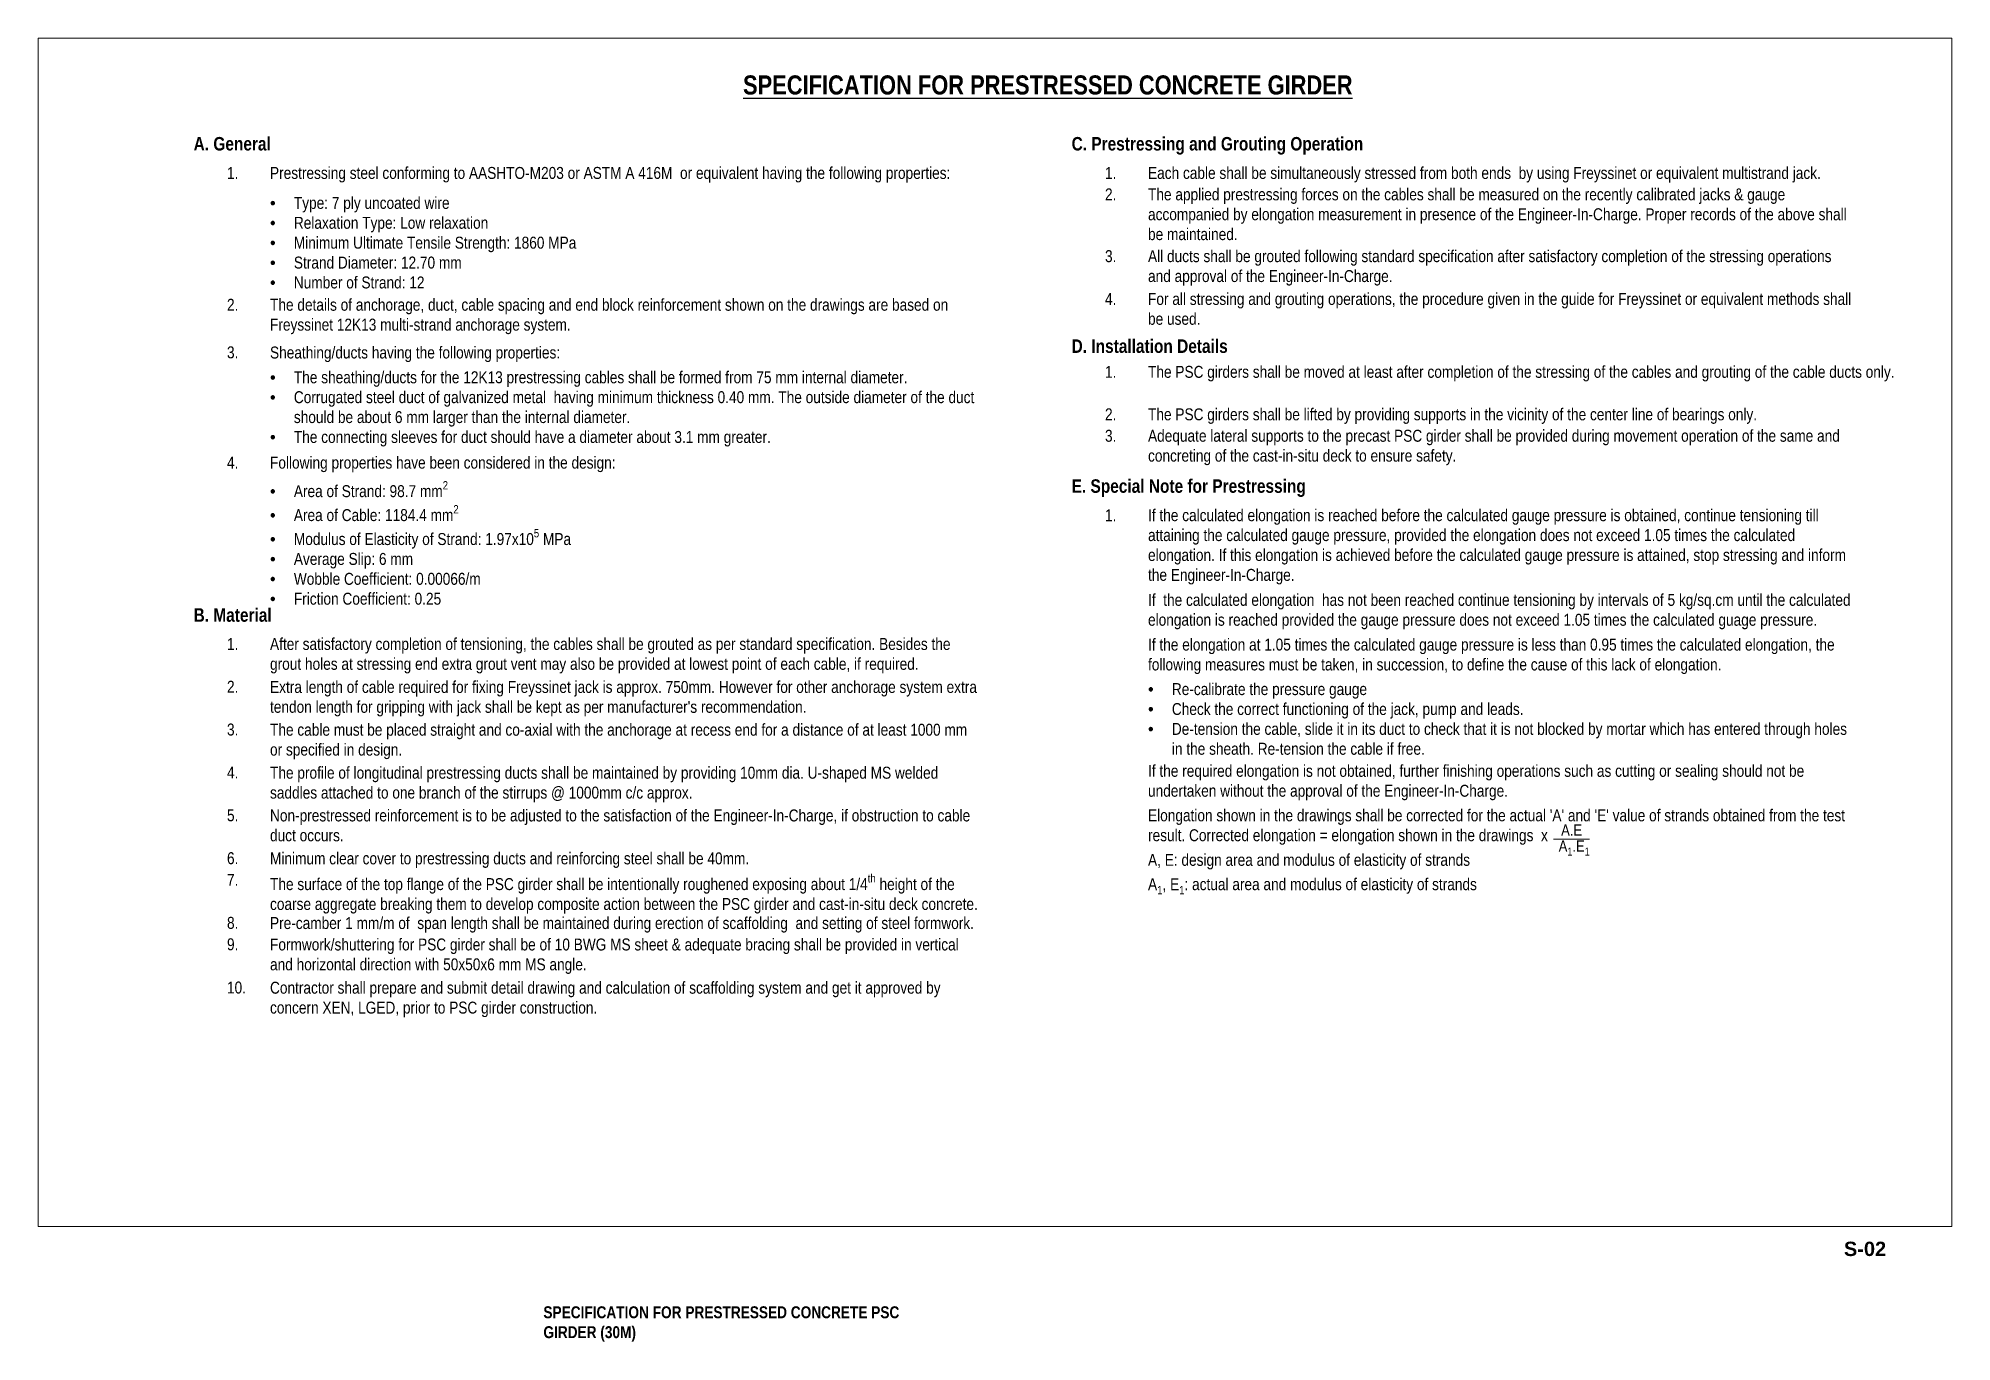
# Paper-space layout 'Gen_PSC_2' of a CAD drawing. Header units: millimetres. Extents: x 4 to 405, y 11 to 284.
# The model-space entities are those that its viewports show. They can reach past a viewport. Long polylines and large blocks are cut down to what shows.
import ezdxf

# ---------------------------------------------------------------- set-up
doc = ezdxf.new("R2010")
doc.units = ezdxf.units.MM
doc.linetypes.add('DASHED2', pattern=[0.375, 0.25, -0.125])
doc.layers.add('Dimension @ 1', color=3, linetype='Continuous', lineweight=9)
doc.layers.add('Fram_Text', color=152, linetype='Continuous', lineweight=20)
doc.layers.add('Text', color=7, linetype='Continuous')
doc.layers.add('Text @ 1', color=7, linetype='Continuous')
doc.styles.get("Standard").update_dxf_attribs({"font": 'arial.ttf'})
doc.styles.add('SWIS_B_N', font='ARIALNB.TTF', dxfattribs={"height": 2.5})
doc.styles.add('SWIS_R_N', font='ARIALN.TTF', dxfattribs={"height": 2.5})

msp = doc.modelspace()

# ---------------------------------------------------------------- linework, layer by layer
at = {"layer": 'Text', "lineweight": 13}
msp.add_line((927.06, 93.05), (934.62, 93.05), dxfattribs=at)

# ---------------------------------------------------------------- texts
at = {"layer": 'Text @ 1'}
for s, width, insert, char_height, attachment_point, style in [('{\\LSPECIFICATION FOR PRESTRESSED CONCRETE GIRDER }', 156.3803, (821.04, 251.03), 4, 5, 'SWIS_B_N'), ('A. General', 98.873, (641.97, 240.15), 2.825, 1, 'SWIS_B_N'), ('C. {\\fSwis721 Cn BT|b1|i0|c0|p34;\\C7;Prestressing and Grouting Operation}', 98.873, (826.03, 240.15), 2.825, 1, 'SWIS_B_N'), ('1.', 7.7824, (648.97, 233.87), 2.5, 1, 'SWIS_R_N'), ('{\\C7;Prestressing steel conforming to AASHTO-M203 or ASTM A 416M  or equivalent having the following properties: }', 148.2477, (657.99, 233.87), 2.5, 1, 'SWIS_R_N'), ('1.', 7.7824, (833.03, 233.87), 2.5, 1, 'SWIS_R_N'), ('{\\C7;Each cable shall be simultaneously stressed from both ends  by using Freyssinet or equivalent multistrand jack.\\P  }', 148.233, (842.05, 233.87), 2.5, 1, 'SWIS_R_N'), ('2.', 7.7824, (833.03, 229.38), 2.5, 1, 'SWIS_R_N'), ('{\\C7;The applied prestressing forces on the cables shall be measured on the recently calibrated jacks & gauge accompanied by elongation measurement in presence of the Engineer-In-Charge. Proper records of the above shall be maintained.}', 148.233, (842.05, 229.38), 2.5, 1, 'SWIS_R_N'), ('\\pi-72.5,l72.5,t5;{\\fSymbol|b0|i0|c2|p18;\\C7;·^I}Type: 7 ply uncoated wire \\P\\pi-7.5,l7.5,t5,7.5;{\\fSymbol|b0|i0|c2|p18;·^I}Relaxation Type: Low relaxation \\P{\\fSymbol|b0|i0|c2|p18;·^I}Minimum Ultimate Tensile Strength: 1860 MPa \\P{\\fSymbol|b0|i0|c2|p18;·^I}Strand Diameter: 12.70 mm \\P{\\fSymbol|b0|i0|c2|p18;·^I}Number of Strand: 12', 172.5787, (657.99, 227.59), 2.5, 1, 'SWIS_R_N'), ('3.', 7.7824, (833.03, 216.43), 2.5, 1, 'SWIS_R_N'), ('{\\C7;All ducts shall be grouted following standard specification after satisfactory completion of the stressing operations and approval of the Engineer-In-Charge.}', 148.233, (842.05, 216.43), 2.5, 1, 'SWIS_R_N'), ('2.', 7.7824, (648.97, 206.25), 2.5, 1, 'SWIS_R_N'), ('{\\C7;The details of anchorage, duct, cable spacing and end block reinforcement shown on the drawings are based on Freyssinet 12K13 multi-strand anchorage system. }', 148.1938, (657.99, 206.25), 2.5, 1, 'SWIS_R_N'), ('4.', 7.7824, (833.03, 207.47), 2.5, 1, 'SWIS_R_N'), ('{\\C7;For all stressing and grouting operations, the procedure given in the guide for Freyssinet or equivalent methods shall be used.}', 148.233, (842.05, 207.47), 2.5, 1, 'SWIS_R_N'), ('D. {\\fSwis721 Cn BT|b1|i0|c0|p34;\\C7;Installation Details }', 98.873, (826.03, 197.74), 2.825, 1, 'SWIS_B_N'), ('3.', 7.7824, (648.97, 196.28), 2.5, 1, 'SWIS_R_N'), ('{\\C7;Sheathing/ducts having the following properties:}', 148.1938, (657.99, 196.24), 2.5, 1, 'SWIS_R_N'), ('\\pi-5,l5,t5,7.5;{\\fSymbol|b0|i0|c2|p18;·^I}The sheathing/ducts for the 12K13 prestressing cables shall be formed from 75 mm internal diameter.\\P{\\fSymbol|b0|i0|c2|p18;·^I}Corrugated steel duct of galvanized metal  having minimum thickness 0.40 mm. The outside diameter of the duct \\P\\pi0,t7.5;should be about 6 mm larger than the internal diameter.\\P\\pi-5,t5,7.5;{\\fSymbol|b0|i0|c2|p18;·^I}The connecting sleeves for duct should have a diameter about 3.1 mm greater.', 149.7865, (657.99, 191.05), 2.5, 1, 'SWIS_R_N'), ('1.', 7.7824, (833.03, 192.19), 2.5, 1, 'SWIS_R_N'), ('{\\C7;The PSC girders shall be moved at least after completion of the stressing of the cables and grouting of the cable ducts only.}', 148.233, (842.05, 192.19), 2.5, 1, 'SWIS_R_N'), ('2.', 7.7824, (833.03, 183.29), 2.5, 1, 'SWIS_R_N'), ('{\\C7;The PSC girders shall be lifted by providing supports in the vicinity of the center line of bearings only.}', 148.233, (842.05, 183.29), 2.5, 1, 'SWIS_R_N'), ('3.', 7.7824, (833.03, 178.8), 2.5, 1, 'SWIS_R_N'), ('{\\C7;Adequate lateral supports to the precast PSC girder shall be provided during movement operation of the same and concreting of the cast-in-situ deck to ensure safety.}', 148.233, (842.05, 178.8), 2.5, 1, 'SWIS_R_N'), ('4.', 7.7824, (648.97, 173.17), 2.5, 1, 'SWIS_R_N'), ('{\\C7;Following properties have been considered in the design:}', 172.5787, (657.99, 173.17), 2.5, 1, 'SWIS_R_N'), ('E. {\\fSwis721 Cn BT|b1|i0|c0|p34;\\C7;Special Note for Prestressing\\P }', 98.873, (826.03, 168.42), 2.825, 1, 'SWIS_B_N'), ('\\A1;\\pi-5,l5,t5;{\\fSymbol|b0|i0|c2|p18;\\C7;·^I}Area of Strand: 98.7 mm{\\H0.7x;\\S2^ ;\\H1.4286x;\\P\\pt5,7.5;\\fSymbol|b0|i0|c2|p18;·^I\\fArial Narrow|b0|i0|c0|p34;Area of Cable: 1184.4 mm\\H0.7x;\\S2^ ;\\H1.4286x;\\P\\fSymbol|b0|i0|c2|p18;·^I\\fArial Narrow|b0|i0|c0|p34;Modulus of Elasticity of Strand: 1.97x10\\H0.7x;\\S5^ ;\\H1.4286x; MPa\\P\\fSymbol|b0|i0|c2|p18;\\H0.99998x;·^I\\fArial Narrow|b0|i0|c0|p34;Average Slip: 6 mm\\P\\fSymbol|b0|i0|c2|p18;·^I\\fArial Narrow|b0|i0|c0|p34;Wobble Coefficient: 0.00066/m\\P\\fSymbol|b0|i0|c2|p18;·^I\\fArial Narrow|b0|i0|c0|p34;Friction Coefficient: 0.25}', 147.9419, (657.99, 168.04), 2.5, 1, 'SWIS_R_N'), ('1.', 7.7824, (833.03, 162.15), 2.5, 1, 'SWIS_R_N'), ('{\\C7;If the calculated elongation is reached before the calculated gauge pressure is obtained, continue tensioning till attaining the calculated gauge pressure, provided the elongation does not exceed 1.05 times the calculated elongation. If this elongation is achieved before the calculated gauge pressure is attained, stop stressing and inform the Engineer-In-Charge.}', 148.233, (842.05, 162.15), 2.5, 1, 'SWIS_R_N'), ('{\\C7;If  the calculated elongation  has not been reached continue tensioning by intervals of 5 kg/sq.cm until the calculated elongation is reached provided the gauge pressure does not exceed 1.05 times the calculated guage pressure.}', 148.233, (842.05, 144.41), 2.5, 1, 'SWIS_R_N'), ('B. Material', 98.873, (641.97, 141.4), 2.825, 1, 'SWIS_B_N'), ('1.', 7.7824, (648.97, 135.17), 2.5, 1, 'SWIS_R_N'), ('{\\C7;After satisfactory completion of tensioning, the cables shall be grouted as per standard specification. Besides the grout holes at stressing end extra grout vent may also be provided at lowest point of each cable, if required.}', 148.2477, (657.99, 135.17), 2.5, 1, 'SWIS_R_N'), ('{\\C7;If the elongation at 1.05 times the calculated gauge pressure is less than 0.95 times the calculated elongation, the following measures must be taken, in succession, to define the cause of this lack of elongation.}', 148.233, (842.05, 135.04), 2.5, 1, 'SWIS_R_N'), ('2.', 7.7824, (648.97, 126.21), 2.5, 1, 'SWIS_R_N'), ("{\\C7;Extra length of cable required for fixing Freyssinet jack is approx. 750mm. However for other anchorage system extra tendon length for gripping with jack shall be kept as per manufacturer's recommendation.}", 148.1938, (657.99, 126.16), 2.5, 1, 'SWIS_R_N'), ('\\pi-5,l5,t5,7.5;{\\fSymbol|b0|i0|c2|p18;\\C7;·^I}Re-calibrate the pressure gauge\\P{\\fSymbol|b0|i0|c2|p18;·^I}Check the correct functioning of the jack, pump and leads.\\P{\\fSymbol|b0|i0|c2|p18;·^I}De-tension the cable, slide it in its duct to check that it is not blocked by mortar which has entered through holes \\P\\pi0,t7.5;in the sheath. Re-tension the cable if free.', 147.9419, (842.05, 125.71), 2.5, 1, 'SWIS_R_N'), ('3.', 7.7824, (648.97, 117.24), 2.5, 1, 'SWIS_R_N'), ('{\\C7;The cable must be placed straight and co-axial with the anchorage at recess end for a distance of at least 1000 mm or specified in design.}', 148.1938, (657.99, 117.2), 2.5, 1, 'SWIS_R_N'), ('{\\C7;The profile of longitudinal prestressing ducts shall be maintained by providing 10mm dia. U-shaped MS welded saddles attached to one branch of the stirrups @ 1000mm c/c approx.\\P }', 148.1938, (657.99, 108.19), 2.5, 1, 'SWIS_R_N'), ('{\\C7;If the required elongation is not obtained, further finishing operations such as cutting or sealing should not be undertaken without the approval of the Engineer-In-Charge.}', 148.233, (842.05, 108.58), 2.5, 1, 'SWIS_R_N'), ('4.', 7.7824, (648.97, 108.23), 2.5, 1, 'SWIS_R_N'), ('5.', 7.7824, (648.97, 99.28), 2.5, 1, 'SWIS_R_N'), ('{\\C7;Non-prestressed reinforcement is to be adjusted to the satisfaction of the Engineer-In-Charge, if obstruction to cable duct occurs.}', 148.1938, (657.99, 99.24), 2.5, 1, 'SWIS_R_N'), ("{\\C7;Elongation shown in the drawings shall be corrected for the actual 'A' and 'E' value of strands obtained from the test result. Corrected elongation = elongation shown in the drawings  x }", 148.233, (842.05, 99.26), 2.5, 1, 'SWIS_R_N'), ('\\A1;{\\C7;A\\H0.7x;\\S^ 1;\\H1.4286x;.E\\H0.7x;\\S^ 1;}', 148.233, (928.14, 92.76), 2.375, 1, 'SWIS_R_N'), ('{\\C7; A.E}', 148.233, (927.9, 96.11), 2.375, 1, 'SWIS_R_N'), ('6.', 7.7824, (648.97, 90.28), 2.5, 1, 'SWIS_R_N'), ('{\\C7;Minimum clear cover to prestressing ducts and reinforcing steel shall be 40mm.}', 148.1938, (657.99, 90.24), 2.5, 1, 'SWIS_R_N'), ('{\\C7;A, E: design area and modulus of elasticity of strands}', 148.233, (842.05, 89.93), 2.5, 1, 'SWIS_R_N'), ('7.', 7.7824, (648.97, 85.74), 2.5, 1, 'SWIS_R_N'), ('\\A1;{\\C7;The surface of the top flange of the PSC girder shall be intentionally roughened exposing about 1/4\\H0.7x;\\Sth^ ;\\H1.4286x; height of the coarse aggregate breaking them to develop composite action between the PSC girder and cast-in-situ deck concrete.\\P \\P }', 148.1938, (657.99, 85.7), 2.5, 1, 'SWIS_R_N'), ('\\A1;{\\C7;A\\H0.7x;\\S^ 1;\\H1.4286x;, E\\H0.7x;\\S^ 1;\\H1.4286x;: actual area and modulus of elasticity of strands}', 148.233, (842.05, 84.83), 2.5, 1, 'SWIS_R_N'), ('8.', 7.7824, (648.97, 76.73), 2.5, 1, 'SWIS_R_N'), ('{\\C7;Pre-camber 1 mm/m of  span length shall be maintained during erection of scaffolding  and setting of steel formwork.}', 148.1938, (657.99, 76.69), 2.5, 1, 'SWIS_R_N'), ('9.', 7.7824, (648.97, 72.24), 2.5, 1, 'SWIS_R_N'), ('{\\C7;Formwork/shuttering for PSC girder shall be of 10 BWG MS sheet & adequate bracing shall be provided in vertical and horizontal direction with 50x50x6 mm MS angle. }', 148.1938, (657.99, 72.2), 2.5, 1, 'SWIS_R_N'), ('10.', 7.7824, (648.97, 63.18), 2.5, 1, 'SWIS_R_N'), ('{\\C7;Contractor shall prepare and submit detail drawing and calculation of scaffolding system and get it approved by concern XEN, LGED, prior to PSC girder construction.}', 148.1938, (657.99, 63.14), 2.5, 1, 'SWIS_R_N')]:
    msp.add_mtext_dynamic_manual_height_columns(s, width=width, gutter_width=15, heights=[0], dxfattribs=dict(at, insert=insert, char_height=char_height, attachment_point=attachment_point, style=style))

psp = doc.layouts.new('Gen_PSC_2')

# ---------------------------------------------------------------- texts
at = {"layer": 'Dimension @ 1', "insert": (109.77, 18.17), "char_height": 2.5, "attachment_point": 1, "style": 'SWIS_B_N'}
psp.add_mtext_dynamic_manual_height_columns('SPECIFICATION FOR PRESTRESSED CONCRETE PSC GIRDER (30M) ', width=80.4395, gutter_width=13.75, heights=[0], dxfattribs=at)
at = {"layer": 'Fram_Text', "color": 0, "linetype": 'DASHED2', "ltscale": 0.1, "insert": (386.83, 31.71), "char_height": 3, "width": 6.9656, "attachment_point": 2}
psp.add_mtext('{\\fArial|b1|i0|c0|p34;S-02}', dxfattribs=at)

# ---------------------------------------------------------------- viewports
at = {"layer": 'Defpoints'}
psp.add_viewport(center=(204.44, 159.4), size=(401.13, 248.9503), view_center_point=(809.97, 136.36), view_height=248.9506, dxfattribs=at)

doc.saveas('drawing.dxf')
